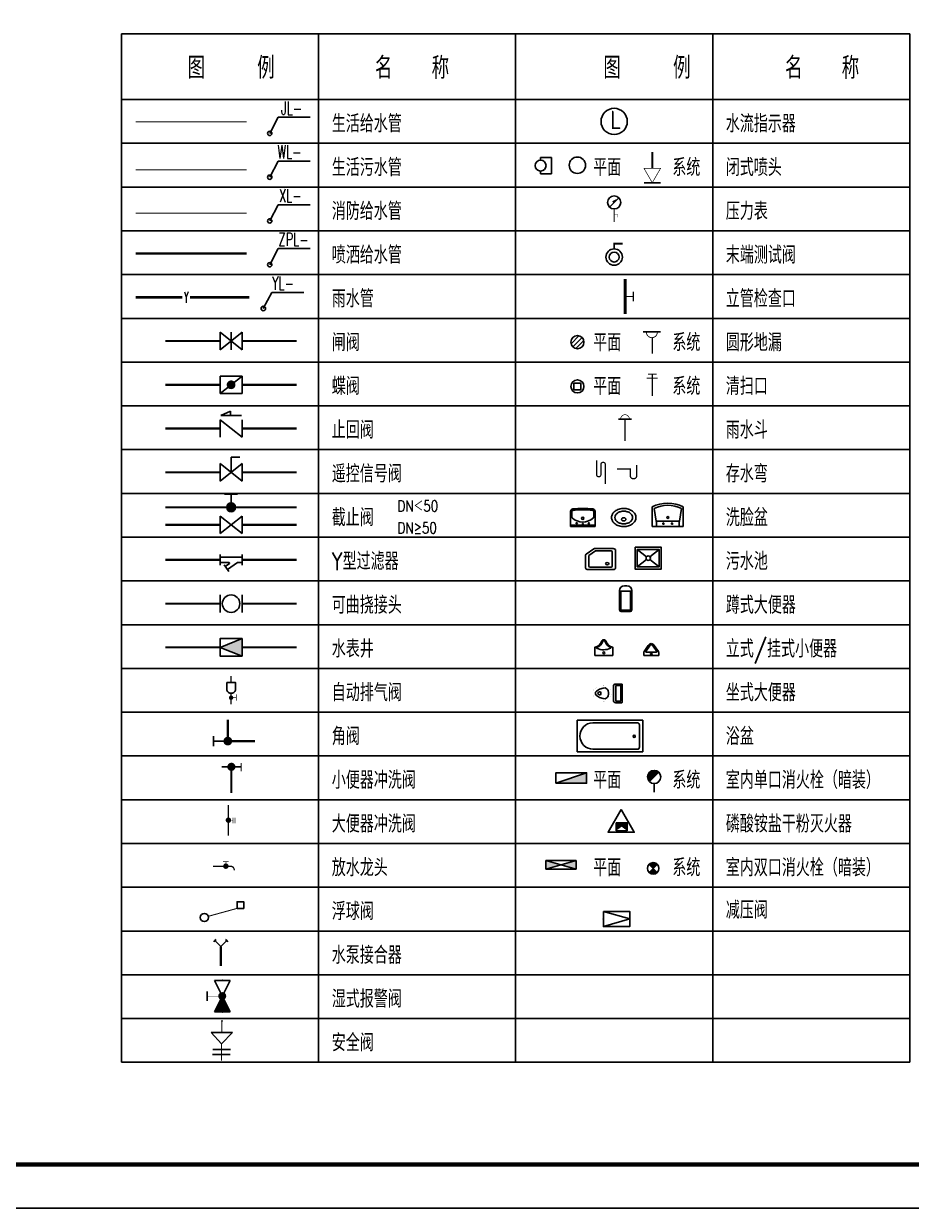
# Model space of a CAD drawing. Extents: x 4995099 to 5303443, y 4627657 to 4889583.
# Drawn here: x 5112367 to 5152914, y 4627657 to 4681796 of the extents above; entities that cross this region are included whole.
import ezdxf
from ezdxf.enums import TextEntityAlignment as Align

# ---------------------------------------------------------------- set-up
doc = ezdxf.new("R2010")
doc.units = 0
doc.header["$LTSCALE"] = 1000
doc.header["$MEASUREMENT"] = 0
for name, pattern in [('CENTER2', [1.125, 0.75, -0.125, 0.125, -0.125]), ('DASH', [0.35, 0.25, -0.1]), ('PHANTOM2', [1.25, 0.625, -0.125, 0.125, -0.125, 0.125, -0.125])]:
    doc.linetypes.add(name, pattern=pattern)
doc.layers.get('0').update_dxf_attribs({"color": 4, "linetype": 'CONTINUOUS'})
for name, color, linetype in [('DIM_消防', 3, 'CONTINUOUS'), ('ditu', 252, 'CONTINUOUS'), ('EQUIP_喷淋', 7, 'CONTINUOUS'), ('EQUIP_消火栓', 7, 'CONTINUOUS'), ('EQUIP_消防', 7, 'CONTINUOUS'), ('EQUIP_给水', 7, 'CONTINUOUS'), ('EQUIP_阀门', 7, 'CONTINUOUS'), ('PIPE-喷淋', 6, 'CONTINUOUS'), ('PIPE-污水', 2, 'DASH'), ('PIPE-给水', 3, 'CONTINUOUS'), ('PIPE-雨水', 4, 'CENTER2'), ('PUB_TEXT', 7, 'CONTINUOUS'), ('TEXT_雨水', 7, 'CONTINUOUS'), ('TWT_TITLE', 7, 'CONTINUOUS'), ('VALVE_给水', 7, 'CONTINUOUS'), ('VALVE_雨水', 7, 'CONTINUOUS'), ('VPIPE-消防', 1, 'CONTINUOUS'), ('给排水通用', 142, 'CONTINUOUS')]:
    doc.layers.add(name, color=color, linetype=linetype)
doc.layers.add('PIPE-消防', color=1, linetype='PHANTOM2', lineweight=50)
doc.styles.add('_TWT_PIPETEXT', font='SIMPLEX', dxfattribs={"width": 0.6, "height": 2.5, "bigfont": 'HZTXT'})
doc.styles.add('_TWT_SERIAL', font='COMPLEX', dxfattribs={"width": 0.8, "height": 3.5, "bigfont": 'HZTXT'})
doc.styles.add('GBCBIG', font='simplex.shx', dxfattribs={"bigfont": 'hztxt.shx'})
doc.styles.add('HZ', font='rs.shx', dxfattribs={"width": 0.7, "bigfont": 'hztxt.shx'})
doc.styles.get("Standard").update_dxf_attribs({"font": 'GBENOR', "bigfont": 'GBCBIG'})
doc.styles.add('zz-1', font='arial.ttf', dxfattribs={"width": 0.8})

# ---------------------------------------------------------------- blocks, each defined once
blk = doc.blocks.new('$GS001_1')
at = {"const_width": 30}
blk.add_lwpolyline([(0, 0), (-400, 0, 0.443942), (-486, -95, -1.105826)], format="xyb", dxfattribs=at)
at = {"const_width": 15}
for points in [[(-231, 100), (-359, 100)], [(-296, 0), (-296, 100)]]:
    blk.add_lwpolyline(points, dxfattribs=at)
at = {"const_width": 62.5}
blk.add_lwpolyline([(-265, 0, -1), (-327, 0, -1)], format="xyb", close=True, dxfattribs=at)
at = {"flags": 1}
for tag in ['UNIT', 'WHAT', 'SPEC']:
    blk.add_attdef(tag, (0, 0), '', height=0.0001, dxfattribs=at)
blk = doc.blocks.new('A$C401F031E')
blk.add_hatch(color=256).paths.add_polyline_path([(50, 0, 1), (-50, 0, 1)])
for p, q in [((-75, 150), (75, 150)), ((0, 150), (0, 0))]:
    blk.add_line(p, q)
blk.add_circle((0, 0), 50)
blk = doc.blocks.new('$plan$00001088')
at = {"linetype": 'Continuous'}
for p, q in [((-186, 1), (-550, 1)), ((-600, -49), (-600, -549)), ((-533, -508), (-533, -91)), ((-508, -66), (-200, -66)), ((-66, -199), (-200, -66)), ((-10, -162), (-162, -9)), ((-66, -199), (-66, -508)), ((0, -549), (0, -186)), ((-550, -599), (-50, -599)), ((-91, -533), (-508, -533))]:
    blk.add_line(p, q, dxfattribs=at)
blk.add_circle((-433, -433), 33.3, dxfattribs=at)
for centre, radius, start, end in [((-550, -49), 50, 90, 180), ((-186, -33), 33.3, 45, 90), ((-508, -91), 25, 90, 180), ((-33, -186), 33.3, 0, 45), ((-550, -549), 50, 180, 270), ((-508, -508), 25, 180, 270), ((-91, -508), 25, 270, 0), ((-50, -549), 50, 270, 0)]:
    blk.add_arc(centre, radius, start, end, dxfattribs=at)
at = {"style": 'zz-1'}
for tag in ['YSIZE', 'XSIZE']:
    blk.add_attdef(tag, (0, 0), '', height=0.5, dxfattribs=at)
blk = doc.blocks.new('$PS016_1')
at = {"const_width": 30}
for points in [[(0, 0), (187.5, 0)], [(187.5, 112.5), (187.5, -112.5)]]:
    blk.add_lwpolyline(points, dxfattribs=at)
blk = doc.blocks.new('_LV29')
for p, q in [((-360, 0), (360, 0)), ((-360, -1500), (-360, 0)), ((360, 0), (360, -1500)), ((-304, -1149), (-304, -130)), ((-254, -80), (254, -80)), ((304, -1149), (304, -130)), ((360, -1500), (-360, -1500))]:
    blk.add_line(p, q)
blk.add_circle((6, -200), 25)
for centre, radius, start, end in [((-254, -130), 50, 90, 179.9956), ((254, -130), 50, 0.0044, 90), ((-1, -1136), 304, 182.4544, 359.7472)]:
    blk.add_arc(centre, radius, start, end)
blk = doc.blocks.new('M_E7')
for p, q in [((-201, 62), (-201, -265)), ((-10, 112), (-151, 112)), ((-150, 61), (-150, -264)), ((-41, 81), (-130, 81)), ((-36, -102), (-36, 76)), ((0, -102), (0, 102)), ((-36, -102), (-36, -279)), ((0, -102), (0, -305)), ((-10, -315), (-151, -315)), ((-41, -284), (-130, -284))]:
    blk.add_line(p, q)
at = {"const_width": 1}
for points in [[(-651, -24), (-637, -1), (-550, 51), (-451, 83), (-371, 88), (-294, 37), (-262, -18), (-252, -84), (-252, -102)], [(-651, -180), (-637, -202), (-550, -254), (-451, -287), (-371, -292), (-294, -240), (-262, -186), (-252, -119), (-252, -102)]]:
    blk.add_lwpolyline(points, dxfattribs=at)
for points in [[(-597, -59), (-590, -49), (-523, -9), (-438, 19), (-389, 22), (-343, -9), (-325, -40), (-317, -89), (-317, -102)], [(-596, -145), (-590, -154), (-523, -194), (-438, -222), (-389, -225), (-343, -194), (-325, -164), (-317, -114), (-317, -102)]]:
    blk.add_lwpolyline(points)
blk.add_lwpolyline([(-644, -15, 0.39866), (-643, -191, 0.39866)], format="xyb", dxfattribs=at)
for centre, radius, start, end in [((-151, 62), 50, 90, 180), ((-130, 61), 20, 90, 180), ((-41, 76), 5, 0, 90), ((-10, 102), 10, 0, 90), ((-551, -102), 62.6, 137.0381, 223.979), ((-511, -114), 47.8, 77.2641, 164.6652), ((-511, -89), 47.8, 195.3348, 282.7359), ((-541, -103), 54.1, 1.1332, 40.3816), ((-541, -101), 54.1, 319.6184, 358.8668), ((-151, -265), 50, 180, 270), ((-130, -264), 20, 180, 270), ((-41, -279), 5, 270, 0), ((-10, -305), 10, 270, 0)]:
    blk.add_arc(centre, radius, start, end)
at = {"width": 0.8, "flags": 9}
for tag in ['XSIZE', 'YSIZE']:
    blk.add_attdef(tag, (0, 0), '', height=0.5, dxfattribs=at)
blk = doc.blocks.new('$ATTACHMENT$00000131')
for points, const_width in [([(0, 0), (0, -700)], 30), ([(0, -350), (100, -350)], 10), ([(100, -290), (100, -420)], 15), ([(150, -290), (150, -420)], 15)]:
    blk.add_lwpolyline(points, dxfattribs=dict(const_width=const_width))
at = {"const_width": 62.5}
blk.add_lwpolyline([(-1, -380, 1), (-1, -317, 1)], format="xyb", close=True, dxfattribs=at)
blk = doc.blocks.new('$ATTACHMENT$00000128')
for points, const_width in [([(0, 0), (-300, 0)], 30), ([(-298, 60), (-298, -70)], 15), ([(-150, 0), (-150, -400)], 30)]:
    blk.add_lwpolyline(points, dxfattribs=dict(const_width=const_width))
at = {"const_width": 62.5}
blk.add_lwpolyline([(-119, 0, -1), (-181, 0, -1)], format="xyb", close=True, dxfattribs=at)
at = {"style": 'HZ', "width": 0.7, "flags": 1}
for tag in ['UNIT', 'SPEC', 'WHAT']:
    blk.add_attdef(tag, (0, 0), '', height=0.001, dxfattribs=at)
blk = doc.blocks.new('$ATTACHMENT$00000194')
for p, q in [((0, 0), (134, 134)), ((0, 0), (134, -134)), ((107, 162), (134, 134)), ((161, 107), (134, 134)), ((107, -161), (134, -134)), ((161, -107), (134, -134))]:
    blk.add_line(p, q)
blk = doc.blocks.new('$VALVE$00000744')
for p, q in [((-45, 144), (45, 144)), ((-150, -75), (-150, 75)), ((150, 75), (-150, -75)), ((-150, 75), (150, -75)), ((150, -75), (150, 75))]:
    blk.add_line(p, q)
at = {"const_width": 1.2}
blk.add_lwpolyline([(0, 144), (0, 0)], dxfattribs=at)
blk.add_lwpolyline([(-150, 0, 150, 0, 0), (0, 0, 0, 0, 0)], format="xyseb")
at = {"const_width": 37.5}
blk.add_lwpolyline([(-19, 0, 1), (19, 0, 1)], format="xyb", close=True, dxfattribs=at)
for p in [(-150, 0), (150, 0)]:
    blk.add_point(p)
blk = doc.blocks.new('$VALVE$00000322')
for p, q in [((87, 272), (-81, 272)), ((-80, 317), (89, 317)), ((4, 216), (-102, 110)), ((102, 110), (4, 216)), ((-102, 110), (102, 110))]:
    blk.add_line(p, q)
at = {"const_width": 8.96}
for points in [[(4, 216), (4, 377)], [(0, 0), (0, 110)]]:
    blk.add_lwpolyline(points, dxfattribs=at)
blk.add_point((0, 0))
at = {"flags": 9}
for tag in ['YSIZE', 'XSIZE']:
    blk.add_attdef(tag, (0, 110), '', height=0.5, dxfattribs=at)
blk = doc.blocks.new('$TwtSys$00000131')
for p, q in [((-1.5, 0), (-1.5, 2)), ((-1.5, 2), (1.5, 2)), ((-1.5, 0), (-1, 0)), ((1, 0, 0), (1.5, 0, 0)), ((1.5, 0, 0), (1.5, 2, 0))]:
    blk.add_line(p, q)
blk.add_circle((0, 0), 1)
blk = doc.blocks.new('$TWTSYS$00000435')
for p, q in [((0.5, 0.5), (-0.5, 0.5)), ((0.5, 0.5), (-0.5, -0.5)), ((-0.5, 0.5), (0.5, -0.5)), ((-0.5, 0.5), (-0.5, -0.5)), ((0.5, -0.5), (0.5, 0.5)), ((-0.5, -0.5), (0.5, -0.5))]:
    blk.add_line(p, q)
for points in [[(-0.5, 0.5), (-0.5, -0.5), (0, 0)], [(0, 0), (0.5, 0.5), (0.5, -0.5)]]:
    blk.add_solid(points)
blk = doc.blocks.new('*X30')
at = {"color": 0}
for p, q in [((0, 9), (61, 70)), ((0, 0), (65, 65)), ((0, -9), (70, 61)), ((70, -61), (0, 9)), ((65, -65), (0, 0)), ((1, 19), (57, 74)), ((1, -17), (74, 57)), ((74, -57), (1, 17)), ((2, -24), (79, 52)), ((79, -52), (2, 24)), ((3, 30), (52, 79)), ((4, -32), (83, 48)), ((83, -48), (4, 32)), ((6, -38), (87, 43)), ((87, -43), (6, 38)), ((7, 42), (48, 83)), ((92, -39), (8, 45)), ((8, -45), (92, 39)), ((96, -34), (11, 51)), ((11, -51), (96, 34)), ((13, 58), (43, 87)), ((101, -30), (13, 57)), ((13, -57), (101, 30)), ((105, -26), (16, 63)), ((16, -63), (105, 26)), ((110, -21), (20, 69)), ((20, -69), (110, 21)), ((114, -17), (23, 74)), ((23, -74), (114, 17)), ((118, -12), (27, 79)), ((27, -79), (118, 12)), ((29, 82), (39, 92)), ((123, -8), (31, 84)), ((31, -84), (123, 8)), ((127, -4), (35, 89)), ((35, -89), (127, 4)), ((61, -70), (0, -9)), ((57, -74), (1, -19)), ((52, -79), (3, -30)), ((48, -83), (7, -42)), ((43, -87), (13, -58)), ((39, -92), (29, -82))]:
    blk.add_line(p, q, dxfattribs=at)
blk = doc.blocks.new('$ATTACHMENT$00000087')
for p, q in [((0, 0, 0), (-92, 92, 0)), ((-92, -92, 0), (0, 0, 0)), ((0, 0, 0), (92, 92, 0)), ((92, -92, 0), (0, 0, 0))]:
    blk.add_line(p, q)
at = {"color": 0}
for p, q in [((5, -5, 0), (98, 87, 0)), ((98, -87, 0), (5, 5, 0)), ((10, -10, 0), (102, 82, 0)), ((102, -82, 0), (10, 10, 0)), ((14, -14, 0), (106, 77, 0)), ((106, -77, 0), (14, 14, 0)), ((19, -19, 0), (109, 72, 0)), ((109, -72, 0), (19, 19, 0)), ((23, -23, 0), (113, 67, 0)), ((113, -67, 0), (23, 23, 0)), ((27, -27, 0), (116, 61, 0)), ((116, -61, 0), (27, 27, 0)), ((32, -32, 0), (119, 55, 0)), ((119, -55, 0), (32, 32, 0)), ((36, -36, 0), (121, 49, 0)), ((121, -49, 0), (36, 36, 0)), ((41, -41, 0), (124, 42, 0)), ((124, -42, 0), (41, 41, 0)), ((126, -36, 0), (45, 45, 0)), ((45, -45, 0), (126, 36, 0)), ((128, -29, 0), (50, 50, 0)), ((50, -50, 0), (128, 29, 0)), ((129, -21, 0), (54, 54, 0)), ((54, -54, 0), (129, 21, 0)), ((130, -13, 0), (58, 58, 0)), ((58, -58, 0), (130, 13, 0)), ((131, -5, 0), (63, 63, 0)), ((63, -63, 0), (131, 5, 0)), ((131, 4, 0), (67, 67, 0)), ((130, 13, 0), (72, 72, 0)), ((129, 23, 0), (76, 76, 0)), ((126, 35, 0), (80, 80, 0)), ((122, 48, 0), (85, 85, 0)), ((113, 65, 0), (89, 89, 0)), ((67, -67, 0), (131, -4, 0)), ((72, -72, 0), (130, -13, 0)), ((76, -76, 0), (129, -23, 0)), ((80, -80, 0), (126, -35, 0)), ((85, -85, 0), (122, -48, 0)), ((89, -89, 0), (113, -65, 0)), ((92, -92, 0), (97, -87, 0))]:
    blk.add_line(p, q, dxfattribs=at)
for start, end in [(135, 225), (45, 135), (315, 45), (225, 315)]:
    blk.add_arc((0, 0, 0), 131, start, end)
blk.add_blockref('*X30', (-131, 0, 0))
blk = doc.blocks.new('$VALVE$00000301')
for points in [[(-125, 72), (125, 0), (-125, -72)], [(-125, 72), (-125, -72), (125, -72), (125, 72), (-125, 72)]]:
    blk.add_lwpolyline(points)
for p in [(-125, 0), (125, 0)]:
    blk.add_point(p)

msp = doc.modelspace()

# ---------------------------------------------------------------- hatches: boundary and pattern name
h = msp.add_hatch(color=8)
h.paths.add_polyline_path([(5122340.5, 4653692.6), (5122340.5, 4652892.6), (5121340.5, 4653292.6)])
h.paths.add_polyline_path([(5121840.7, 4653292.3), (5121837.9, 4653292.3), (5121837.9, 4653293.8), (5121840.7, 4653293.8)], flags=24)
h.paths.add_polyline_path([(5121840.7, 4653290.7), (5121837.7, 4653290.7), (5121837.7, 4653292.2), (5121840.7, 4653292.2)], flags=24)
h.paths.add_polyline_path([(5121840.7, 4653289), (5121837.4, 4653289), (5121837.4, 4653290.5), (5121840.7, 4653290.5)], flags=24)
msp.add_hatch(color=256).paths.add_polyline_path([(5138077, 4647561), (5136677, 4647081), (5138077, 4647081)])

# ---------------------------------------------------------------- linework, layer by layer
for p, q in [((5134840.5, 4634328.4), (5134840.5, 4681328.4)), ((5143840.5, 4634328.4), (5143840.5, 4681328.4)), ((5141456.8, 4674528.9), (5140706.8, 4674528.9)), ((5139155.4, 4673443.3), (5139526.1, 4673814.1)), ((5121340.5, 4667692.6), (5121340.5, 4666892.6)), ((5121340.5, 4666892.6), (5122340.5, 4667692.6)), ((5122340.5, 4666892.6), (5121340.5, 4667692.6)), ((5121840.5, 4667692.6), (5121840.5, 4666892.6)), ((5122340.5, 4666892.6), (5122340.5, 4667692.6)), ((5137369.7, 4667169.5), (5137734.1, 4667533.9)), ((5137448.4, 4667030.9), (5137872.7, 4667455.2)), ((5140657.9, 4667714.8), (5141457.9, 4667714.8)), ((5137589.6, 4666951.5), (5137952, 4667313.9)), ((5121340.5, 4664892.6), (5122340.5, 4665692.6)), ((5121340.5, 4665692.6), (5121340.5, 4664892.6)), ((5122340.5, 4665692.6), (5121340.5, 4665692.6)), ((5122340.5, 4664892.6), (5122340.5, 4665692.6)), ((5121340.5, 4664892.6), (5122340.5, 4664892.6)), ((5121372.5, 4663896), (5121806.9, 4664094.8)), ((5121806.9, 4664094.8), (5121806.9, 4663885.2)), ((5121340.5, 4663692.6), (5121340.5, 4662892.6)), ((5121340.5, 4663692.6), (5122340.5, 4662892.6)), ((5122318.3, 4663896), (5121372.5, 4663896)), ((5122340.5, 4662892.6), (5122340.5, 4663692.6)), ((5139533.6, 4663725.5), (5140133.6, 4663725.5)), ((5121840.5, 4661992.6), (5122240.5, 4661992.6)), ((5121840.5, 4661992.6), (5121840.5, 4661292.6)), ((5121340.5, 4661692.6), (5121340.5, 4660892.6)), ((5121340.5, 4660892.6), (5122340.5, 4661692.6)), ((5122340.5, 4660892.6), (5121340.5, 4661692.6)), ((5122340.5, 4660892.6), (5122340.5, 4661692.6)), ((5121340.5, 4659292.6), (5121340.5, 4658492.6)), ((5121340.5, 4658492.6), (5122340.5, 4659292.6)), ((5122340.5, 4658492.6), (5121340.5, 4659292.6)), ((5122340.5, 4658492.6), (5122340.5, 4659292.6)), ((5137346.6, 4658824), (5137346.6, 4659507.3)), ((5137404, 4659498.9), (5137404, 4659253.3)), ((5138408.4, 4659499), (5138408.4, 4659252.6)), ((5138466.6, 4658824), (5138466.6, 4659507.3)), ((5141079.7, 4659710.8), (5141079.7, 4658824)), ((5141165, 4659641.6), (5141259.7, 4659064)), ((5142414.4, 4659641.6), (5142319.7, 4659064)), ((5142499.7, 4659710.8), (5142499.7, 4658824)), ((5138466.6, 4658882.1), (5137346.6, 4658882.1)), ((5138466.6, 4658824), (5137346.6, 4658824)), ((5142499.7, 4658824), (5141079.7, 4658824)), ((5142319.7, 4659064), (5141259.7, 4659064)), ((5140816.9, 4657431.9), (5140395, 4657769.4)), ((5141395, 4657769.4), (5140973.1, 4657431.9)), ((5140816.9, 4657306.9), (5140395, 4656969.4)), ((5141395, 4656969.4), (5140973.1, 4657306.9)), ((5139926.8, 4656107.8), (5139807.6, 4656107.8)), ((5121340.5, 4654892.6), (5121340.5, 4655692.6)), ((5122340.5, 4654892.6), (5122340.5, 4655692.6)), ((5139587.6, 4655887.8), (5139587.6, 4655008.4)), ((5139587.6, 4655867.8), (5140146.8, 4655867.8)), ((5139647.6, 4655867.8), (5139647.6, 4655008.4)), ((5140086.8, 4655008.4), (5140086.8, 4655867.8)), ((5140146.8, 4655008.4), (5140146.8, 4655887.8)), ((5139667.6, 4654988.4), (5140066.8, 4654988.4)), ((5139667.6, 4654928.4), (5140066.8, 4654928.4)), ((5138458.1, 4652921.1), (5138458.1, 4653302.8)), ((5139278.1, 4653302.8), (5139278.1, 4652921.1)), ((5140896.1, 4653382.3), (5140710.9, 4653098)), ((5140948.1, 4653352.3), (5140786.4, 4653104)), ((5141283, 4653104), (5141121.3, 4653352.3)), ((5141358.5, 4653098), (5141173.3, 4653382.3)), ((5139278.1, 4652921.1), (5138458.1, 4652921.1)), ((5140694.7, 4653043.4), (5140694.7, 4652921.1)), ((5141374.7, 4652921.1), (5140694.7, 4652921.1)), ((5141266.3, 4653073.1), (5140803.1, 4653073.1)), ((5141374.7, 4653043.4), (5141374.7, 4652921.1)), ((5121030.1, 4648770.8), (5121030.1, 4649239.7)), ((5121491.8, 4649008.9), (5121030.1, 4649008.9)), ((5136677, 4647081), (5138077, 4647561)), ((5140956.6, 4647157.4), (5141380.8, 4647581.6))]:
    msp.add_line(p, q)
for points, const_width in [([(5141081.8, 4675928.4), (5141081.8, 4675178.4)], 90), ([(5139340.5, 4673328.4), (5139340.5, 4672728.4)], 60), ([(5139340.5, 4673091.8), (5139490.5, 4673091.8), (5139490.5, 4672941.5)], 15), ([(5139340.5, 4671503.4), (5139340.5, 4671743.4), (5139730.5, 4671743.4)], 90), ([(5118840.5, 4667292.6), (5121340.5, 4667292.6)], 100), ([(5122340.5, 4667292.6), (5124840.5, 4667292.6)], 100), ([(5141081.8, 4667448.5), (5141081.8, 4666714.8)], 60), ([(5140881.8, 4665778.5), (5141281.8, 4665778.5)], 40), ([(5141081.8, 4665778.5), (5141081.8, 4664778.5)], 60), ([(5118840.5, 4665292.6), (5121340.5, 4665292.6)], 100), ([(5122340.5, 4665292.6), (5124840.5, 4665292.6)], 100), ([(5140831.8, 4665591.6), (5141331.8, 4665591.6)], 40), ([(5139833.6, 4663725.5), (5139833.6, 4662725.5)], 60), ([(5118840.5, 4663292.6), (5121340.5, 4663292.6)], 100), ([(5122340.5, 4663292.6), (5124840.5, 4663292.6)], 100), ([(5118840.5, 4661292.6), (5121340.5, 4661292.6)], 100), ([(5122340.5, 4661292.6), (5124840.5, 4661292.6)], 100), ([(5118840.5, 4659692.6), (5124840.5, 4659692.6)], 100), ([(5118840.5, 4658892.6), (5121340.5, 4658892.6)], 100), ([(5122340.5, 4658892.6), (5124840.5, 4658892.6)], 100), ([(5118840.5, 4657292.6), (5121340.5, 4657292.6)], 100), ([(5122340.5, 4657292.6), (5124840.5, 4657292.6)], 100), ([(5118840.5, 4655292.6), (5121340.5, 4655292.6)], 100), ([(5122340.5, 4655292.6), (5124840.5, 4655292.6)], 100), ([(5118840.5, 4653292.6), (5121340.5, 4653292.6)], 100), ([(5122340.5, 4653292.6), (5124840.5, 4653292.6)], 100), ([(5121840.5, 4651691.3), (5121840.5, 4651991.3)], 60), ([(5121840.5, 4651194.6), (5121840.5, 4650692.6)], 60), ([(5122080.5, 4651149.6), (5122080.5, 4650851.2)], 30), ([(5121840.5, 4650991.2), (5122080.5, 4650991.2)], 30), ([(5121690.2, 4649991.2), (5121690.2, 4649008.9)], 100), ([(5141168.7, 4647069.5), (5141168.7, 4646669.5)], 80), ([(5120797.8, 4641001.2), (5122117.6, 4641364.6)], 45), ([(5121373.3, 4638732.7), (5121373.3, 4639621.2)], 100)]:
    msp.add_lwpolyline(points, dxfattribs=dict(const_width=const_width))
at = {"const_width": 30}
msp.add_lwpolyline([(5141456.8, 4675178.4), (5140706.8, 4675178.4), (5141081.8, 4674528.9)], close=True, dxfattribs=at)
for points, format in [([(5139526.1, 4673814.1, 0, 100, 0), (5139278.2, 4673640.2, 100, 100, 0)], "xyseb"), ([(5139778.1, 4658816.8, -0.0984914), (5139563.8, 4658848, -0.0984914), (5139382.2, 4658936.9, -0.0984914), (5139260.8, 4659069.9, -0.0984914), (5139218.1, 4659226.8, -0.0984914), (5139260.8, 4659383.7, -0.0984914), (5139382.2, 4659516.7, -0.0984914), (5139563.8, 4659605.6, -0.0984914), (5139778.1, 4659636.8, -0.0984914), (5139992.4, 4659605.6, -0.0984914), (5140174.1, 4659516.7, -0.0984914), (5140295.5, 4659383.7, -0.0984914), (5140338.1, 4659226.8, -0.0984914), (5140295.5, 4659069.9, -0.0984914), (5140174.1, 4658936.9, -0.0984914), (5139992.4, 4658848, -0.0984914), (5139778.1, 4658816.8, -0.0984914)], "xyb"), ([(5139778.1, 4658939.8, -0.0951275), (5139621.6, 4658961.8, -0.0970338), (5139490.2, 4659023.9, -0.0998572), (5139401.6, 4659117.5, -0.1019497), (5139370.9, 4659226.8, -0.1019497), (5139401.6, 4659336.1, -0.0998572), (5139490.2, 4659429.7, -0.0970338), (5139621.6, 4659491.8, -0.0951275), (5139778.1, 4659513.8, -0.0951275), (5139934.7, 4659491.8, -0.0970338), (5140066.1, 4659429.7, -0.0998572), (5140154.7, 4659336.1, -0.1019497), (5140185.4, 4659226.8, -0.1019497), (5140154.7, 4659117.5, -0.0998572), (5140066.1, 4659023.9, -0.0970338), (5139934.7, 4658961.8, -0.0951275), (5139778.1, 4658939.8, -0.0951275)], "xyb"), ([(5121640.5, 4651691.3), (5122040.5, 4651691.3), (5122040.5, 4651331.3, -0.6832352), (5121640.5, 4651331.3), (5121640.5, 4651691.3)], "xyb")]:
    msp.add_lwpolyline(points, format=format)
at = {"linetype": 'Continuous'}
for points, const_width in [([(5139840.5, 4668528.4), (5139840.5, 4670128.4)], 140), ([(5121690.2, 4649008.9), (5122930.2, 4649008.9)], 100)]:
    msp.add_lwpolyline(points, dxfattribs=dict(at, const_width=const_width))
for points, const_width in [([(5140813.5, 4667714.8, 1.0676639), (5141313.5, 4667714.8)], 40), ([(5139636.5, 4663725.5, -1), (5140036.5, 4663725.5)], 30), ([(5138936.5, 4660761.7), (5138936.5, 4661674.3, 0.75), (5138736.5, 4661674.3), (5138736.5, 4661165.2, -0.75), (5138536.5, 4661165.2), (5138536.5, 4661841.3)], 60), ([(5139474.5, 4661448), (5140074.5, 4661448), (5140074.5, 4661148, 1), (5140374.5, 4661148), (5140374.5, 4661631.7)], 60), ([(5141274.8, 4647475.6, 0.6681786), (5141018.7, 4647369.5, 0.1989124), (5141062.6, 4647263.4, 1)], 300)]:
    msp.add_lwpolyline(points, format="xyb", dxfattribs=dict(const_width=const_width))
for points, const_width in [([(5121740.5, 4665292.6, 1), (5121940.5, 4665292.6, 1)], 200), ([(5121790.5, 4650991.2, 1), (5121890.5, 4650991.2, 1)], 100), ([(5121690.2, 4648908.9, 1), (5121690.2, 4649108.9, 1)], 200)]:
    msp.add_lwpolyline(points, format="xyb", close=True, dxfattribs=dict(const_width=const_width))
for points in [[(5137496.4, 4665364.6), (5137823.5, 4665364.6), (5137823.5, 4665062.8), (5137496.4, 4665062.8)], [(5140295, 4657869.4), (5140295, 4656869.4), (5141495, 4656869.4), (5141495, 4657869.4)], [(5140395, 4657769.4), (5140395, 4656969.4), (5141395, 4656969.4), (5141395, 4657769.4)], [(5122340.5, 4653692.6), (5121340.5, 4653692.6), (5121340.5, 4652892.6), (5122340.5, 4652892.6)], [(5136677, 4647081), (5138077, 4647081), (5138077, 4647561), (5136677, 4647561)], [(5139660.8, 4645878.7), (5140260.8, 4644839.5), (5139060.8, 4644839.5)], [(5139432.2, 4645274.5), (5139928.2, 4645274.5), (5139928.2, 4644914.5), (5139432.2, 4644914.5)], [(5122117.6, 4641364.6), (5122417.6, 4641364.6), (5122417.6, 4641664.6), (5122117.6, 4641664.6)]]:
    msp.add_lwpolyline(points, close=True)
msp.add_lwpolyline([(5139880, 4659144.8, 0.1294303), (5139872.8, 4659172, 0.1063895), (5139850.1, 4659197.5, 0.0845824), (5139818.4, 4659213.4, 0.0737453), (5139778.1, 4659219.3, 0.0737453), (5139737.9, 4659213.4, 0.0845824), (5139706.1, 4659197.5, 0.1063895), (5139683.5, 4659172, 0.1294303), (5139676.3, 4659144.8, 0.1294303), (5139683.5, 4659117.6, 0.1063895), (5139706.1, 4659092.1, 0.0845824), (5139737.9, 4659076.2, 0.0737453), (5139778.1, 4659070.3, 0.0737453), (5139818.4, 4659076.2, 0.0845824), (5139850.1, 4659092.1, 0.1063895), (5139872.8, 4659117.6, 0.1294303)], format="xyb", close=True)
for points in [[(5121340.5, 4657042.6), (5121340.5, 4657542.6)], [(5122340.5, 4657417.6), (5121340.5, 4657417.6)], [(5121745.5, 4657167.6), (5121340.5, 4657167.6)], [(5121732.8, 4656763.5), (5121517.7, 4657070.7)], [(5121760.9, 4657118.8), (5121575.1, 4656988.7)], [(5122135.6, 4657167.6), (5121675.5, 4656845.4)], [(5122340.5, 4657167.6), (5122135.6, 4657167.6)], [(5122340.5, 4657042.6), (5122340.5, 4657542.6)], [(5122340.5, 4653692.6), (5121340.5, 4653292.6), (5122340.5, 4652892.6)]]:
    msp.add_lwpolyline(points)
for centre, radius in [((5139340.5, 4677328.4), 600), ((5137660.5, 4675328.4), 375), ((5139340.5, 4673628.4), 300), ((5139340.5, 4671128.4), 375), ((5139340.5, 4671128.4), 225), ((5137660.5, 4667243), 300), ((5137660.5, 4665220), 300), ((5137904.8, 4659187.1), 49.8), ((5141792.6, 4659228.6), 40), ((5137628.8, 4658962.2), 30), ((5137906.5, 4658937.5), 16), ((5138184.4, 4658962.2), 30), ((5141589.7, 4658946.9), 30), ((5141985.2, 4658946.9), 30), ((5140895, 4657369.4), 100), ((5121840.5, 4655292.6), 400), ((5138868.1, 4653042), 40), ((5141034.7, 4652997.1), 35.3), ((5141168.7, 4647369.5), 300), ((5120617.6, 4640949.5), 187.5)]:
    msp.add_circle(centre, radius)
for centre, radius, start, end in [((5141789.7, 4658342.7), 1541.4, 62.57195, 117.42805), ((5141789.7, 4658342.7), 1441.4, 64.31418, 115.68582), ((5137458.6, 4659507.3), 112, 96.51902, 180), ((5137460, 4659498.9), 56, 96.51223, 180), ((5137460, 4659253.3), 56, 180, 226.75809), ((5137906.6, 4659728.1), 707.8, 226.75809, 313.15434), ((5137906.6, 4655586.9), 4058, 83.48098, 96.51902), ((5137906.6, 4655586.9), 3993.4, 83.49841, 96.51223), ((5138352.4, 4659499), 56, 0, 83.49841), ((5138354.6, 4659507.3), 112, 0, 83.48098), ((5138352.4, 4659252.6), 56, 313.15434, 0), ((5140890.5, 4658950.9), 386.1, 340.82201, 17.04114), ((5142688.9, 4658950.9), 386.1, 162.95886, 199.17799), ((5121745.5, 4657140.8), 26.8, 305, 90), ((5139807.6, 4655887.8), 220, 90, 180), ((5139926.8, 4655887.8), 220, 0, 90), ((5139667.6, 4655008.4), 80, 180, 270), ((5139667.6, 4655008.4), 20, 180, 270), ((5140066.8, 4655008.4), 80, 270, 0), ((5140066.8, 4655008.4), 20, 270, 0), ((5138382.4, 4653702.3), 406.9, 280.71061, 340.73606), ((5138552.9, 4653266.9), 20, 110.49411, 246.66751), ((5138857.9, 4653973.9), 790, 246.66751, 294.10839), ((5138382.4, 4653723), 466.9, 290.49411, 340.73606), ((5138868.5, 4653532.4), 108, 90.22229, 160.73606), ((5138868.5, 4653553.1), 48, 90.50016, 160.73606), ((5138867.6, 4653532.4), 108, 19.26394, 89.77771), ((5138867.6, 4653553.1), 48, 19.26394, 89.49984), ((5139353.7, 4653723), 466.9, 199.26394, 248.1394), ((5139353.7, 4653702.3), 406.9, 199.26394, 259.28939), ((5139172.4, 4653271.1), 20, 294.10839, 68.1394), ((5141034.7, 4653302.3), 160, 30, 150), ((5141034.7, 4653302.3), 100, 30, 150), ((5140794.7, 4653043.4), 100, 146.9137, 180), ((5140803.1, 4653093.1), 20, 146.9137, 270), ((5141266.3, 4653093.1), 20, 270, 33.0863), ((5141274.7, 4653043.4), 100, 0, 33.0863)]:
    msp.add_arc(centre, radius, start, end)
for points in [[(5139432.2, 4645274.5), (5139928.2, 4645274.5), (5139928.2, 4644914.5), (5139432.2, 4645274.5)], [(5139928.2, 4644914.5), (5139432.2, 4645274.5), (5139432.2, 4644914.5), (5139928.2, 4645274.5)], [(5139928.2, 4645274.5), (5139928.2, 4644914.5), (5139432.2, 4645274.5), (5139432.2, 4644914.5)]]:
    msp.add_solid(points)
at = {"layer": 'DIM_消防'}
for p, q in [((5123606.5, 4676780), (5123994.5, 4677517)), ((5123994.5, 4677517), (5125450.8, 4677517)), ((5123606.5, 4674780), (5123994.5, 4675517)), ((5123994.5, 4675517), (5125450.8, 4675517)), ((5123606.5, 4672780), (5123994.5, 4673517)), ((5123994.5, 4673517), (5125450.8, 4673517)), ((5123606.5, 4670780), (5123994.5, 4671517)), ((5123994.5, 4671517), (5125450.8, 4671517)), ((5123313.4, 4668780), (5123701.4, 4669517)), ((5123701.4, 4669517), (5125157.7, 4669517))]:
    msp.add_line(p, q, dxfattribs=at)
at = {"layer": 'PIPE-喷淋', "linetype": 'Continuous', "const_width": 100}
msp.add_lwpolyline([(5117474.5, 4671292.6), (5122556.5, 4671292.6)], dxfattribs=at)
at = {"layer": 'PIPE-污水', "linetype": 'DASH', "const_width": 50}
msp.add_lwpolyline([(5117474.5, 4675120.5), (5122556.5, 4675120.5)], dxfattribs=at)
at = {"layer": 'PIPE-消防', "linetype": 'CENTER2', "const_width": 50}
msp.add_lwpolyline([(5117474.5, 4673139.6), (5122556.5, 4673139.6)], dxfattribs=at)
at = {"layer": 'PIPE-给水', "linetype": 'Continuous', "const_width": 50}
msp.add_lwpolyline([(5117474.5, 4677308.7), (5122556.5, 4677308.7)], dxfattribs=at)
at = {"layer": 'PIPE-雨水', "linetype": 'Continuous', "const_width": 120}
for points in [[(5117474.5, 4669292.6), (5119608.8, 4669292.6)], [(5119968.8, 4669292.6), (5122668.1, 4669292.6)]]:
    msp.add_lwpolyline(points, dxfattribs=at)
at = {"layer": 'TWT_TITLE'}
msp.add_lwpolyline([(4995099.4, 4627656.8), (5173299.4, 4627656.8), (5173299.4, 4711656.8), (4995099.4, 4711656.8)], close=True, dxfattribs=at)
at = {"layer": 'TWT_TITLE', "const_width": 200}
msp.add_lwpolyline([(5000099.4, 4629656.8), (5171299.4, 4629656.8), (5171299.4, 4709656.8), (5000099.4, 4709656.8)], close=True, dxfattribs=at)
at = {"layer": 'VPIPE-消防', "linetype": 'Continuous'}
for centre in [(5123606.5, 4676780), (5123606.5, 4674780), (5123606.5, 4672780), (5123606.5, 4670780), (5123313.4, 4668780)]:
    msp.add_circle(centre, 100, dxfattribs=at)
at = {"layer": '给排水通用'}
for p, q in [((5116840.5, 4681328.4), (5152840.5, 4681328.4)), ((5116840.5, 4634328.4), (5116840.5, 4681328.4)), ((5152840.5, 4634328.4), (5152840.5, 4681328.4)), ((5152840.5, 4656328.4), (5116840.5, 4656328.4)), ((5116840.5, 4638328.4), (5152840.5, 4638328.4)), ((5116840.5, 4636328.4), (5152840.5, 4636328.4)), ((5116840.5, 4634328.4), (5152840.5, 4634328.4))]:
    msp.add_line(p, q, dxfattribs=at)
at = {"layer": '给排水通用', "color": 7}
for p, q in [((5125840.5, 4634328.4), (5125840.5, 4681328.4)), ((5116840.5, 4678328.4), (5152840.5, 4678328.4)), ((5116840.5, 4676328.4), (5152840.5, 4676328.4)), ((5116840.5, 4674328.4), (5152840.5, 4674328.4)), ((5116840.5, 4672328.4), (5152840.5, 4672328.4)), ((5116840.5, 4670328.4), (5152840.5, 4670328.4)), ((5116840.5, 4668328.4), (5152840.5, 4668328.4)), ((5116840.5, 4666328.4), (5152840.5, 4666328.4)), ((5116840.5, 4664328.4), (5152840.5, 4664328.4)), ((5116840.5, 4662328.4), (5152840.5, 4662328.4)), ((5116840.5, 4660328.4), (5152840.5, 4660328.4)), ((5116840.5, 4658328.4), (5152840.5, 4658328.4)), ((5116840.5, 4654328.4), (5152840.5, 4654328.4)), ((5116840.5, 4652328.4), (5152840.5, 4652328.4)), ((5116840.5, 4650328.4), (5152840.5, 4650328.4)), ((5116840.5, 4648328.4), (5152840.5, 4648328.4)), ((5116840.5, 4646328.4), (5152840.5, 4646328.4)), ((5116840.5, 4644328.4), (5152840.5, 4644328.4)), ((5116840.5, 4642328.4), (5152840.5, 4642328.4)), ((5116840.5, 4640328.4), (5152840.5, 4640328.4))]:
    msp.add_line(p, q, dxfattribs=at)

# ---------------------------------------------------------------- block references
for name, p, xscale, yscale, zscale in [('$PS016_1', (5139840.5, 4669328.4), 2, 2, 2), ('A$C401F031E', (5121840.5, 4659692.6), 4, 4, 4), ('$GS001_1', (5121010.1, 4643292.6), -2, 2, 2)]:
    msp.add_blockref(name, p, dxfattribs=dict(xscale=xscale, yscale=yscale, zscale=zscale))
at = {"xscale": 1.599999999860302, "yscale": 2.289435475831851, "zscale": 1.6, "rotation": 90}
msp.add_blockref('$plan$00001088', (5138035.6, 4657809.3), dxfattribs=at)
at = {"layer": 'ditu', "extrusion": (0, 0, -1), "xscale": 2, "yscale": 2, "zscale": -2, "rotation": 180}
msp.add_blockref('M_E7', (-5139711.7, 4650988.5), dxfattribs=at)
at = {"layer": 'ditu', "xscale": 2, "yscale": 2, "zscale": 2, "rotation": 270}
msp.add_blockref('_LV29', (5140657.1, 4649241.9), dxfattribs=at)
at = {"layer": 'EQUIP_喷淋', "xscale": -250, "yscale": 250, "zscale": 250, "rotation": 270}
msp.add_blockref('$TwtSys$00000131', (5135981, 4675312.2), dxfattribs=at)
at = {"layer": 'EQUIP_消火栓', "xscale": 1400, "yscale": 400, "zscale": 1400}
msp.add_blockref('$TWTSYS$00000435', (5136911.6, 4643354.1), dxfattribs=at)
at = {"layer": 'EQUIP_消防', "xscale": 2, "yscale": 2, "zscale": 2, "rotation": 90}
for name, p in [('$ATTACHMENT$00000087', (5141125.3, 4643192.9)), ('$ATTACHMENT$00000194', (5121373.3, 4639621.2))]:
    msp.add_blockref(name, p, dxfattribs=at)
at = {"layer": 'EQUIP_给水'}
for name, p, xscale, yscale, zscale in [('$ATTACHMENT$00000128', (5121404.6, 4647832.8), -3, 3, 3), ('$ATTACHMENT$00000131', (5121720.6, 4646091.6), 2, 2, 2)]:
    msp.add_blockref(name, p, dxfattribs=dict(at, xscale=xscale, yscale=yscale, zscale=zscale))
at = {"layer": 'EQUIP_阀门', "xscale": -4.799999999813735, "yscale": -4.800000000046566, "zscale": 4.799999999999999}
msp.add_blockref('$VALVE$00000322', (5121420.7, 4636214.5), dxfattribs=at)
at = {"layer": 'VALVE_给水', "xscale": 4.799999999999999, "yscale": 4.799999999999999, "zscale": 4.799999999999999}
msp.add_blockref('$VALVE$00000301', (5139451.1, 4640879.5), dxfattribs=at)
at = {"layer": 'VALVE_雨水', "xscale": -4.800000000046566, "yscale": -4.800000000046566, "zscale": 4.799999999999999, "rotation": 270}
msp.add_blockref('$VALVE$00000744', (5121436.2, 4637354.4), dxfattribs=at)

# ---------------------------------------------------------------- texts
msp.add_text('L', height=840).set_placement((5139161.1, 4676978.5))
at = {"style": 'GBCBIG', "flags": 1}
for tag, p, s in [('WHAT', (5139660.8, 4644839.4), '手提式ABC类干粉灭火器'), ('SPEC', (5139660.8, 4644839.5), ''), ('UNIT', (5139660.8, 4644839.5), '个')]:
    msp.add_attdef(tag, p, s, height=0.004, dxfattribs=at)
at = {"layer": 'DIM_消防', "color": 7, "style": '_TWT_SERIAL', "width": 0.64}
for s, p in [('JL-', (5124120.8, 4677637)), ('WL-', (5123956.2, 4675637)), ('XL-', (5124029.4, 4673637)), ('ZPL-', (5124003.1, 4671637)), ('YL-', (5123710, 4669637))]:
    msp.add_text(s, height=600, dxfattribs=at).set_placement(p)
at = {"layer": 'PUB_TEXT', "color": 2, "style": 'GBCBIG', "width": 0.8}
for s, p in [('图    例', (5121840.5, 4679828.4)), ('名   称', (5130107.1, 4679828.4)), ('图    例', (5140840.5, 4679828.4)), ('名   称', (5148840.5, 4679828.4))]:
    msp.add_text(s, height=1000, dxfattribs=at).set_placement(p, align=Align.MIDDLE)
for s, height, p in [('生活给水管', 800, (5126440.5, 4676828.4)), ('水流指示器', 800, (5144440.5, 4676828.4)), ('生活污水管', 800, (5126440.5, 4674828.4)), ('平面', 800, (5138378.6, 4674828.4)), ('系统', 800, (5141998.1, 4674828.4)), ('闭式喷头', 800, (5144440.5, 4674828.4)), ('消防给水管', 800, (5126440.5, 4672828.4)), ('压力表', 800, (5144440.5, 4672828.4)), ('喷洒给水管', 800, (5126440.5, 4670828.4)), ('末端测试阀', 800, (5144440.5, 4670828.4)), ('雨水管', 800, (5126440.5, 4668828.4)), ('立管检查口', 800, (5144440.5, 4668828.4)), ('闸阀', 800, (5126440.5, 4666828.4)), ('平面', 800, (5138378.6, 4666828.4)), ('系统', 800, (5141998.1, 4666828.4)), ('圆形地漏', 800, (5144440.5, 4666828.4)), ('蝶阀', 800, (5126440.5, 4664828.4)), ('系统', 800, (5141998.1, 4664828.4)), ('清扫口', 800, (5144440.5, 4664828.4)), ('平面', 800, (5138378.6, 4664828.4)), ('止回阀', 800, (5126440.5, 4662828.4)), ('雨水斗', 800, (5144440.5, 4662828.4)), ('遥控信号阀', 800, (5126440.5, 4660828.4)), ('存水弯', 800, (5144440.5, 4660828.4)), ('DN＜50', 500, (5129440.5, 4659503.5)), ('截止阀', 800, (5126440.5, 4658828.4)), ('洗脸盆', 800, (5144440.5, 4658828.4)), ('DN≥50', 500, (5129440.5, 4658503.5)), ('Y型过滤器', 800, (5126440.5, 4656828.4)), ('污水池', 800, (5144440.5, 4656828.4)), ('可曲挠接头', 800, (5126440.5, 4654828.4)), ('蹲式大便器', 800, (5144440.5, 4654828.4)), ('水表井', 800, (5126440.5, 4652828.4)), ('立式/挂式小便器', 800, (5144440.5, 4652828.4)), ('自动排气阀', 800, (5126440.5, 4650828.4)), ('坐式大便器', 800, (5144440.5, 4650828.4)), ('角阀', 800, (5126440.5, 4648828.4)), ('浴盆', 800, (5144440.5, 4648828.4)), ('小便器冲洗阀', 800, (5126440.5, 4646828.4)), ('平面', 800, (5138378.6, 4646828.4)), ('系统', 800, (5141998.1, 4646828.4)), ('室内单口消火栓（暗装）', 800, (5144440.5, 4646828.4)), ('大便器冲洗阀', 800, (5126440.5, 4644828.4)), ('磷酸铵盐干粉灭火器', 800, (5144440.5, 4644828.4)), ('放水龙头', 800, (5126440.5, 4642828.4)), ('平面', 800, (5138378.6, 4642828.4)), ('系统', 800, (5141998.1, 4642828.4)), ('室内双口消火栓（暗装）', 800, (5144440.5, 4642828.4)), ('浮球阀', 800, (5126440.5, 4640828.4)), ('减压阀', 800, (5144440.5, 4640888.8)), ('水泵接合器', 800, (5126440.5, 4638828.4)), ('湿式报警阀', 800, (5126440.5, 4636828.4)), ('安全阀', 800, (5126440.5, 4634828.4))]:
    msp.add_text(s, height=height, dxfattribs=at).set_placement(p)
at = {"layer": 'TEXT_雨水', "linetype": 'ByBlock', "style": '_TWT_PIPETEXT', "width": 0.48}
msp.add_text('Y', height=500, dxfattribs=at).set_placement((5119697.4, 4669042.6))

doc.saveas('drawing.dxf')
